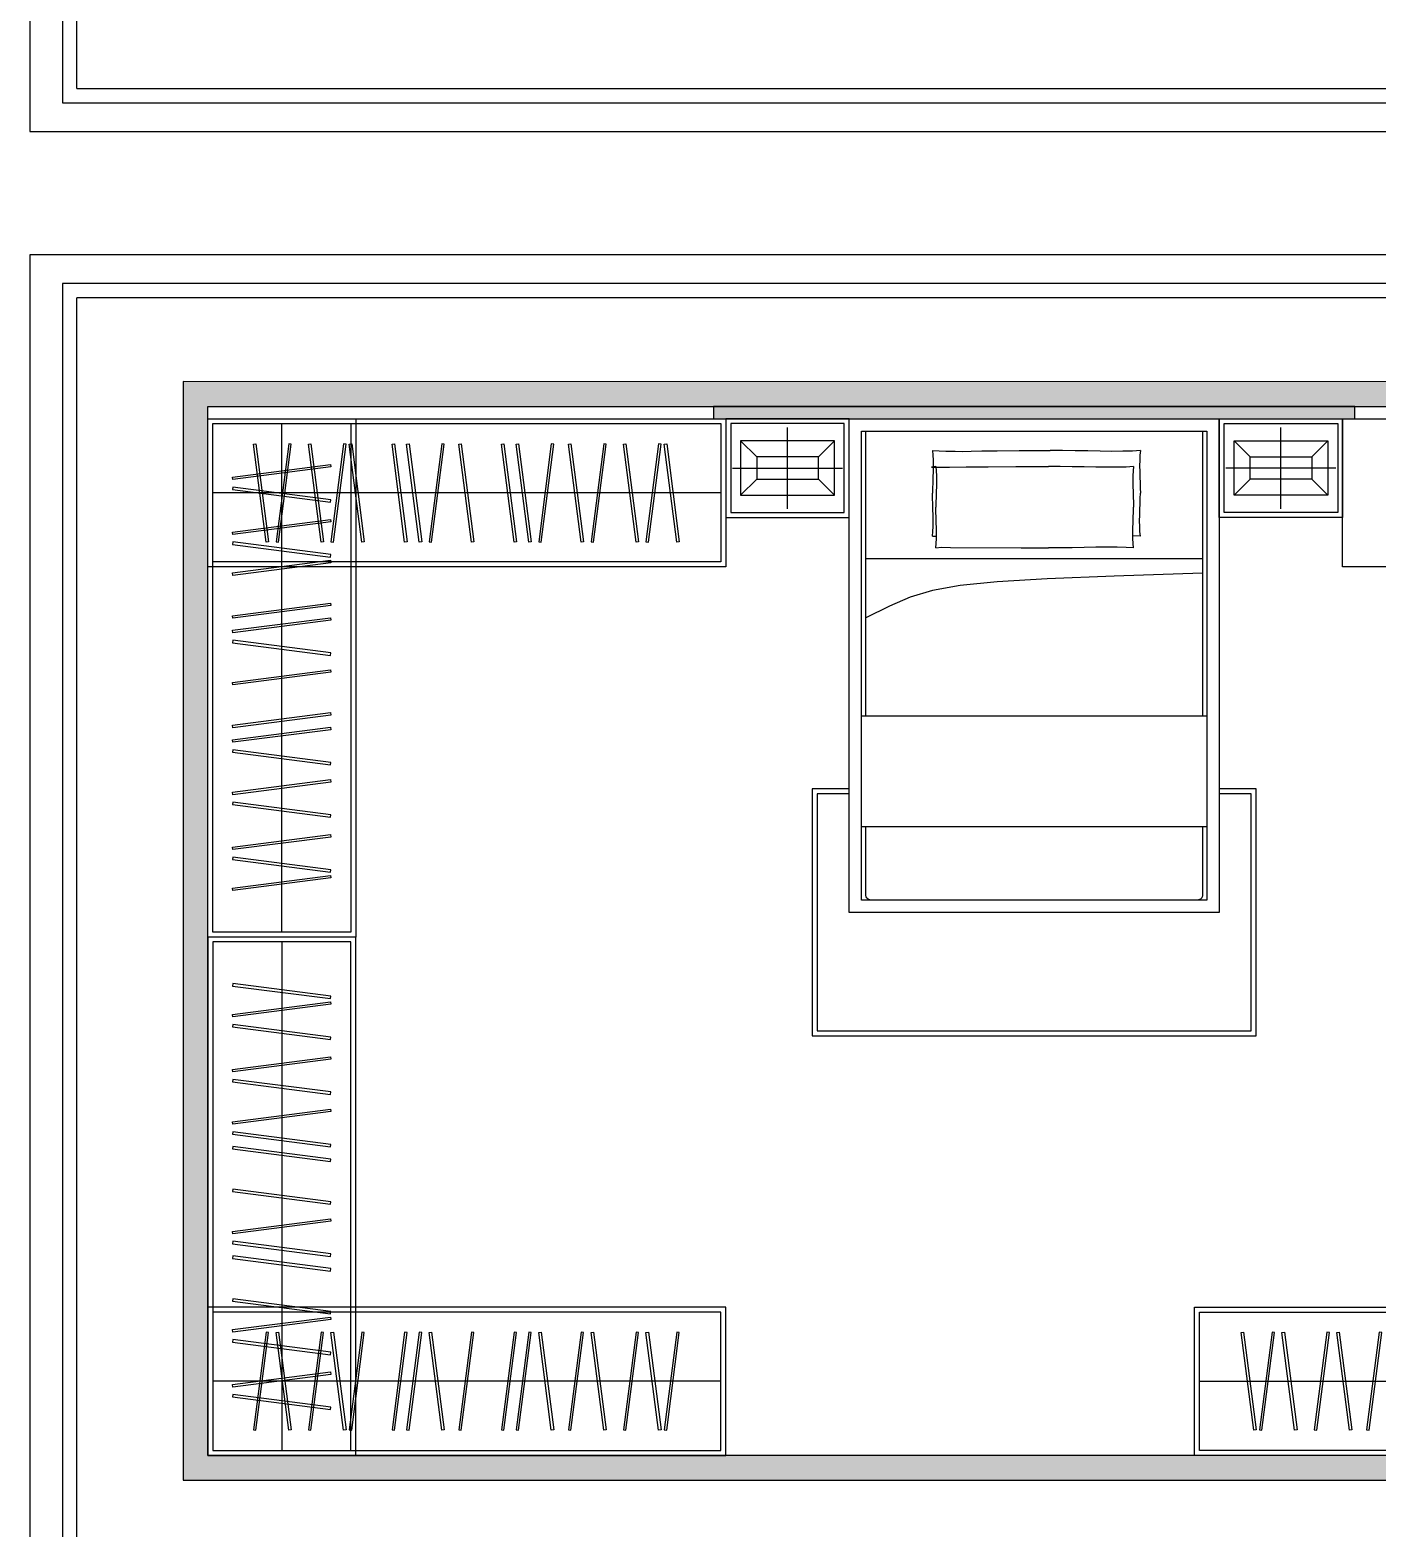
# Model space of a CAD drawing. Extents: x 422240 to 534325, y -8262 to 172635.
# Drawn here: x 452330 to 457790, y -958 to 5111 of the extents above; entities that cross this region are included whole.
import ezdxf

# ---------------------------------------------------------------- set-up
doc = ezdxf.new("R2010")
doc.units = 0
doc.header["$LTSCALE"] = 1000
doc.header["$MEASUREMENT"] = 0
doc.layers.add('PM-家具', color=146, linetype='Continuous')
doc.layers.add('活动家具', color=7, linetype='Continuous')

# ---------------------------------------------------------------- blocks, each defined once
blk = doc.blocks.new('儿童房摆放方案图框')
at = {"color": 251}
for p, q in [((25027, 17757), (372, 17757)), ((372, 17757), (372, 493)), ((372, 493), (25027, 493))]:
    blk.add_line(p, q, dxfattribs=at)
for p, q in [((24853, 17583), (546, 17583)), ((546, 667), (546, 17583)), ((546, 667), (24853, 667))]:
    blk.add_line(p, q)
blk.add_lwpolyline([(-25, 145), (25375, 145), (25375, 18105), (-25, 18105)], close=True)
blk = doc.blocks.new('1500儿童床')
at = {"color": 251, "ltscale": 50}
for p, q in [((455654.1, 44884.5, 0), (455670.7, 44885.4, 0)), ((456496.9, 44884.5, 0), (456466.4, 44886.1, 0)), ((456748.8, 44792.6), (455384, 44792.6))]:
    blk.add_line(p, q, dxfattribs=at)
blk.add_lwpolyline([(455316.5, 45360.8), (456816.5, 45360.8), (456816.5, 43360.8), (455316.5, 43360.8)], close=True)
at = {"color": 251}
blk.add_lwpolyline([(455366.5, 45310.8), (456766.5, 45310.8), (456766.5, 43410.8), (455366.5, 43410.8)], close=True, dxfattribs=at)
at = {"ltscale": 50}
blk.add_lwpolyline([(455384, 44157.1), (455384, 45310.8), (456748.8, 45310.8), (456748.7, 44157.1)], dxfattribs=at)
at = {"color": 251, "ltscale": 50}
for points in [[(455654.1, 45232.5), (455708, 45229.9), (455746.4, 45228.6), (455777.8, 45228.4), (455810.9, 45229), (455854.2, 45230.1), (455916.3, 45231.2), (456005.8, 45232.2), (456131.3, 45232.5)], [(455654.1, 45232.5), (455656, 45213.5), (455656.9, 45192.6), (455657.1, 45170.4), (455656.6, 45147.4), (455655.9, 45124.2), (455655, 45101.3), (455654.4, 45079.2), (455654.1, 45058.5)], [(456496.9, 45232.5), (456464.2, 45229.9), (456425.2, 45228.6), (456381.3, 45228.5), (456333.7, 45229.1), (456283.7, 45230.1), (456232.4, 45231.2), (456181.2, 45232.2), (456131.3, 45232.5)], [(456496.9, 45232.5), (456495, 45213.5), (456494.1, 45192.6), (456493.9, 45170.4), (456494.4, 45147.4), (456495.1, 45124.2), (456496, 45101.3), (456496.6, 45079.2), (456496.9, 45058.5)], [(455667.9, 45167.6), (455649.8, 45165.1), (455652.9, 45163.9), (455677.5, 45163.8), (455723.5, 45164.3), (455791.1, 45165.3), (455880.4, 45166.4), (455991.4, 45167.3), (456124.3, 45167.6)], [(455667.9, 45167.6), (455669.7, 45149.6), (455670.6, 45129.7), (455670.7, 45108.6), (455670.3, 45086.8), (455669.6, 45064.7), (455668.8, 45043), (455668.1, 45022), (455667.9, 45002.3)], [(456469.2, 45167.6), (456438.8, 45165.1), (456402.5, 45163.9), (456361.2, 45163.8), (456316.3, 45164.3), (456268.9, 45165.3), (456220.3, 45166.4), (456171.7, 45167.3), (456124.3, 45167.6)], [(456469.2, 45167.6), (456467.3, 45149.6), (456466.4, 45129.7), (456466.3, 45108.6), (456466.7, 45086.8), (456467.4, 45064.7), (456468.2, 45043), (456468.9, 45022), (456469.2, 45002.3)], [(455654.1, 44884.5), (455656, 44903.5), (455657, 44924.4), (455657.1, 44946.6), (455656.6, 44969.6), (455655.9, 44992.8), (455655, 45015.7), (455654.4, 45037.8), (455654.1, 45058.5)], [(456496.9, 44884.5), (456495, 44903.5), (456494.1, 44924.4), (456493.9, 44946.6), (456494.4, 44969.6), (456495.1, 44992.8), (456496, 45015.7), (456496.6, 45037.8), (456496.9, 45058.5)], [(455667.9, 44837), (455669.7, 44855.1), (455670.6, 44874.9), (455670.7, 44896), (455670.3, 44917.8), (455669.6, 44939.9), (455668.8, 44961.7), (455668.1, 44982.6), (455667.9, 45002.3)], [(456469.2, 44837), (456467.3, 44855.1), (456466.4, 44874.9), (456466.3, 44896), (456466.7, 44917.8), (456467.4, 44939.9), (456468.2, 44961.7), (456468.9, 44982.6), (456469.2, 45002.3)], [(455667.9, 44837), (455691.1, 44840.4), (455727.7, 44839.4), (456013.1, 44838.2), (456059.7, 44837.3), (456124.3, 44837)], [(456469.2, 44837), (456438.8, 44839.5), (456402.5, 44840.7), (456361.2, 44840.9), (456316.3, 44840.3), (456268.9, 44839.3), (456220.3, 44838.2), (456171.7, 44837.3), (456124.3, 44837)], [(456748.8, 44734.6), (456390.9, 44722.4), (456118.5, 44711.4), (455915.7, 44699.6), (455766.3, 44684.8), (455654.4, 44664.9), (455564.1, 44637.8), (455479.3, 44601.4), (455384, 44553.4)]]:
    blk.add_lwpolyline(points, dxfattribs=at)
blk.add_lwpolyline([(455371.5, 44157.1), (456761.5, 44157.1, -0.414214), (456766.5, 44152.1), (456766.5, 43712.1, -0.414214), (456761.5, 43707.1), (455371.5, 43707.1, -0.414214), (455366.5, 43712.1), (455366.5, 44152.1, -0.414214)], format="xyb", close=True, dxfattribs=at)
at = {"ltscale": 50}
blk.add_lwpolyline([(456748.8, 43707.1), (456748.8, 43430.8, -0.414214), (456728.8, 43410.8), (455404.1, 43410.8, -0.414214), (455384.1, 43430.8), (455384.1, 43707.1)], format="xyb", dxfattribs=at)
blk = doc.blocks.new('儿童房床头柜')
at = {"color": 250, "linetype": 'Continuous'}
for p, q in [((458335.5, 44837), (458335.5, 45167)), ((458210.5, 45047), (458145.5, 45112)), ((458460.5, 45047), (458525.5, 45112)), ((458558.3, 45002), (458112.7, 45002)), ((458210.5, 44957), (458145.5, 44892)), ((458460.5, 44957), (458525.5, 44892))]:
    blk.add_line(p, q, dxfattribs=at)
at = {"linetype": 'Continuous'}
for points in [[(458585.5, 45202), (458585.5, 44802), (458085.5, 44802), (458085.5, 45202)], [(458525.5, 44892), (458145.5, 44892), (458145.5, 45112), (458525.5, 45112)]]:
    blk.add_lwpolyline(points, close=True, dxfattribs=at)
at = {"color": 250, "linetype": 'Continuous'}
for points in [[(458565.5, 45182), (458565.5, 44822), (458105.5, 44822), (458105.5, 45182)], [(458460.5, 44957), (458210.5, 44957), (458210.5, 45047), (458460.5, 45047)]]:
    blk.add_lwpolyline(points, close=True, dxfattribs=at)
blk = doc.blocks.new('2100衣柜')
blk.add_line((465735.1, 45867), (463675.1, 45867))
blk.add_lwpolyline([(465755.1, 46167), (465755.1, 45567), (463655.1, 45567), (463655.1, 46167)], close=True)
at = {"color": 251}
for points in [[(465735.1, 46147), (465735.1, 45587), (463675.1, 45587), (463675.1, 46147)], [(463840.6, 46064.1), (463850.5, 46065.4), (463901.8, 45668.6), (463891.8, 45667.4)], [(463993.2, 46064.1), (463983.3, 46065.4), (463932.1, 45668.6), (463942, 45667.4)], [(464063.1, 46064.1), (464073, 46065.4), (464124.2, 45668.6), (464114.3, 45667.4)], [(464215.6, 46064.1), (464205.7, 46065.4), (464154.5, 45668.6), (464164.4, 45667.4)], [(464228.6, 46064.1), (464238.6, 46065.4), (464289.8, 45668.6), (464279.8, 45667.4)], [(464402, 46064.1), (464411.9, 46065.4), (464463.1, 45668.6), (464453.2, 45667.4)], [(464461.3, 46064.1), (464471.3, 46065.4), (464522.5, 45668.6), (464512.5, 45667.4)], [(464613.9, 46064.1), (464604, 46065.4), (464552.8, 45668.6), (464562.7, 45667.4)], [(464672.4, 46064.1), (464682.3, 46065.4), (464733.5, 45668.6), (464723.6, 45667.4)], [(464845.7, 46064.1), (464855.7, 46065.4), (464906.9, 45668.6), (464896.9, 45667.4)], [(464905.1, 46064.1), (464915, 46065.4), (464966.2, 45668.6), (464956.3, 45667.4)], [(465057.6, 46064.1), (465047.7, 46065.4), (464996.5, 45668.6), (465006.4, 45667.4)], [(465117.5, 46064.1), (465127.4, 46065.4), (465178.6, 45668.6), (465168.7, 45667.4)], [(465270, 46064.1), (465260.1, 46065.4), (465208.9, 45668.6), (465218.8, 45667.4)], [(465339.9, 46064.1), (465349.9, 46065.4), (465401.1, 45668.6), (465391.1, 45667.4)], [(465492.5, 46064.1), (465482.6, 46065.4), (465431.4, 45668.6), (465441.3, 45667.4)], [(465505.5, 46064.1), (465515.4, 46065.4), (465566.6, 45668.6), (465556.7, 45667.4)]]:
    blk.add_lwpolyline(points, close=True, dxfattribs=at)
blk = doc.blocks.new('1200桌子')
at = {"linetype": 'Continuous'}
for p, q in [((486610, 43121.2), (485410, 43121.2)), ((485410, 43121.2), (485410, 42521.2)), ((486610, 42521.2), (486610, 43121.2)), ((485410, 42521.2), (486610, 42521.2))]:
    blk.add_line(p, q, dxfattribs=at)
at = {"color": 251, "linetype": 'Continuous'}
for p, q in [((485660, 43121.2), (485660, 42771.2)), ((486360, 42771.2), (486360, 43121.2)), ((485660, 42771.2), (486360, 42771.2)), ((485663.3, 42592.6), (485995.6, 42592.6)), ((485663.3, 42570.4), (485663.3, 42592.6)), ((485995.6, 42570.4), (485663.3, 42570.4)), ((485995.6, 42592.6), (485995.6, 42570.4))]:
    blk.add_line(p, q, dxfattribs=at)
at = {"color": 251, "ltscale": 0.1}
for p, q in [((485795.6, 43036.7), (485831.2, 43071.8)), ((485900.9, 42929.9), (485795.6, 43036.7)), ((485831.2, 43071.8), (485936.5, 42965.1)), ((485936.5, 42965.1), (485900.9, 42929.9)), ((485911.6, 42940.5), (485925.9, 42954.5)), ((486254, 42593.5), (485911.6, 42940.5)), ((485925.9, 42954.5), (486268.2, 42607.5))]:
    blk.add_line(p, q, dxfattribs=at)
at = {"color": 251, "linetype": 'Continuous'}
blk.add_circle((485783.5, 42570.4), 35.3, dxfattribs=at)
at = {"color": 251, "ltscale": 0.1}
for radius, start, end in [(50, 146.15219, 123.07827), (10, 224.61523, 44.61523)]:
    blk.add_arc((486261.1, 42600.5), radius, start, end, dxfattribs=at)

msp = doc.modelspace()

# ---------------------------------------------------------------- hatches: boundary and pattern name
at = {"layer": '活动家具'}
h = msp.add_hatch(dxfattribs=at)
h.set_pattern_fill('钢筋混凝土', color=251, scale=10, angle=180)
h.set_pattern_definition([(225, (-59808.711, -28861.45), (17.6776695, -17.6776695), []), (230, (-59808.71, -28861.45), (-71.726018, 6.2752135), [7.5, -82.5]), (175, (-59808.71, -28861.45), (13.875133, -75.219213), [6, -66]), (280.4514, (-59814.69, -28860.93), (-57.850938, -68.943954), [6.374019, -70.114211]), (226.1842, (-59808.71, -28881.45), (-106.724105, 16.551901), [11.25, -123.75]), (276.6356, (-59817.6, -28880.07), (-93.46627, -97.411787), [9.561029, -105.1713]), (171.1842, (-59808.71, -28881.45), (-93.466195, -97.41186), [9, -99]), (201, (-59818.71, -28876.45), (-59.690705, 40.261889), [7.5, -82.5]), (146, (-59818.71, -28876.45), (-24.331533, -72.515005), [6, -66]), (251.4514, (-59823.686, -28873.095), (-84.022263, -32.25305), [6.374019, -70.114211]), (217.5, (-59808.711, -28861.45), (-1.2159855, -33.2893854), [0, -65.2, 0, -67, 0, -66.25]), (187.5, (-59808.71, -28861.45), (-26.3069537, -39.4411712), [0, -38.2, 0, -63.7, 0, -25.25]), (147.5, (-59786.411, -28861.45), (-53.3822436, 2.2554872), [0, -25, 0, -78, 0, -103.5]), (137.5, (-59776.41, -28861.45), (-58.318617, -10.0104982), [0, -32.5, 0, -51.8, 0, -73.5])])
h.paths.add_polyline_path([(459250.5, 3685.9), (452950.5, 3686), (452950.5, -764.1), (459250.5, -764.1)])
h.paths.add_polyline_path([(459150.5, 3585.9), (459150.5, -664.1), (453050.5, -664.1), (453050.5, 3586)], flags=16)
h = msp.add_hatch(color=251, dxfattribs=at)
h.dxf.hatch_style = 1
h.paths.add_polyline_path([(457700.5, 3585.9), (455100.5, 3585.9), (455100.5, 3535.9), (457700.5, 3535.9)])

# ---------------------------------------------------------------- linework, layer by layer
for points in [[(459250.5, -764.1), (459250.5, 3685.9), (452950.5, 3686), (452950.5, -764.1), (459250.5, -764.1)], [(453050.5, 3586), (459150.5, 3585.9), (459150.5, -664.1), (453050.5, -664.1), (453050.5, 3586)]]:
    msp.add_lwpolyline(points)
msp.add_lwpolyline([(455100.5, 3535.9), (457700.5, 3535.9), (457700.5, 3585.9), (455100.5, 3585.9)], close=True)
at = {"layer": 'PM-家具'}
msp.add_lwpolyline([(455650.5, 2035.9), (455500.5, 2035.9), (455500.5, 1035.9), (457300.5, 1035.9), (457300.5, 2035.9), (457150.5, 2035.9)], dxfattribs=at)
at = {"layer": 'PM-家具', "color": 250}
msp.add_lwpolyline([(455650.5, 2015.9), (455520.5, 2015.9), (455520.5, 1055.9), (457280.5, 1055.9), (457280.5, 2015.9), (457150.5, 2015.9)], dxfattribs=at)

# ---------------------------------------------------------------- block references
at = {"xscale": 0.3330153595476334, "yscale": 0.3330153595476334, "zscale": 0.3330153595476334}
for p in [(452338.2, 4651), (452338.2, -1829.7)]:
    msp.add_blockref('儿童房摆放方案图框', p, dxfattribs=at)
at = {"layer": 'PM-家具'}
for name, p in [('2100衣柜', (-10604.6, -42631.1)), ('1500儿童床', (334, -41824.9)), ('儿童房床头柜', (-935, -41666.1))]:
    msp.add_blockref(name, p, dxfattribs=at)
for p, rotation in [((407483.5, 467191), 270), ((922805.6, 45502.9), 180)]:
    msp.add_blockref('2100衣柜', p, dxfattribs=dict(at, rotation=rotation))
at = {"layer": 'PM-家具', "xscale": -1}
msp.add_blockref('儿童房床头柜', (913736, -41666.1), dxfattribs=at)
for name, p, rotation in [('1200桌子', (-27759.5, 46057.1), 180), ('2100衣柜', (407483.5, -464319.2), 270), ('2100衣柜', (-10604.6, 45502.9), 180)]:
    msp.add_blockref(name, p, dxfattribs=dict(at, rotation=rotation))

doc.saveas('drawing.dxf')
